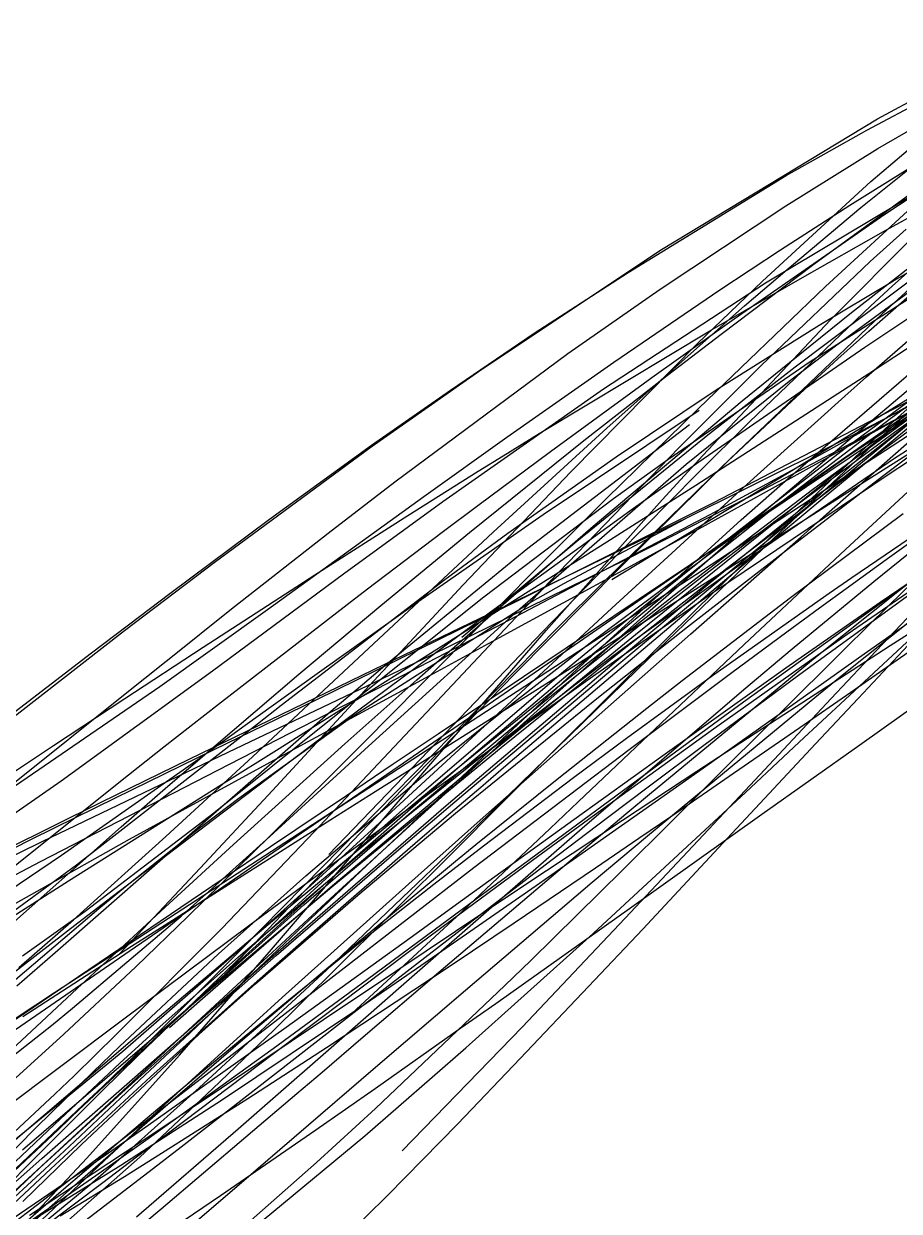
# Model space of a CAD drawing. Header units: metres. Extents: x -663 to 215, y -40 to 703.
# Drawn here: x -35 to 15.7, y 237.5 to 306.4 of the extents above; entities that cross this region are included whole.
import ezdxf

# ---------------------------------------------------------------- set-up
doc = ezdxf.new("R2010")
doc.units = ezdxf.units.M

msp = doc.modelspace()

# ---------------------------------------------------------------- linework, layer by layer
for p, q in [((14.477, 300.846, -2429.561), (24.753, 306.355, -2429.055)), ((14.489, 299.112, -2417.095), (25.084, 305.281, -2415.433)), ((13.859, 300.188, -2428.163), (21.086, 304.026, -2427.695)), ((14.093, 297.212, -2459.629), (21.592, 303.593, -2457.129)), ((14.901, 295.309, -2454.097), (25.014, 302.01, -2452.949)), ((1.954, 293.269, -2429.976), (14.477, 300.846, -2429.561)), ((12.881, 295.84, -2419.75), (20.798, 300.771, -2417.624)), ((13.519, 295.696, -2463.112), (19.25, 300.31, -2461.843)), ((9.188, 297.555, -2428.435), (13.859, 300.188, -2428.163)), ((9.167, 295.8, -2417.896), (14.489, 299.112, -2417.095)), ((10.787, 292.415, -2457.78), (19.883, 299.062, -2458.044)), ((0.009, 291.938, -2428.873), (9.188, 297.555, -2428.435)), ((7.804, 291.435, -2461.026), (14.093, 297.212, -2459.629)), ((7.983, 291.335, -2416.829), (17.213, 296.846, -2414.055)), ((11.468, 291.116, -2465.241), (16.927, 296.135, -2464.012)), ((15.363, 291.433, -2405.457), (24.14, 296.463, -2403.431)), ((1.875, 290.965, -2418.935), (9.167, 295.8, -2417.896)), ((8.851, 293.245, -2420.811), (12.881, 295.84, -2419.75)), ((9.232, 292.109, -2463.744), (13.519, 295.696, -2463.112)), ((14.824, 294.304, -2439.696), (17.687, 295.889, -2439.451)), ((6.16, 289.236, -2454.089), (14.901, 295.309, -2454.097)), ((10.13, 291.649, -2440.026), (14.824, 294.304, -2439.696)), ((11.746, 289.179, -2471.603), (16.679, 294.125, -2470.719)), ((12.975, 289.602, -2454.412), (19.306, 294.565, -2454.049)), ((14.055, 292.561, -2460.715), (16.139, 294.451, -2460.183)), ((14.727, 289.522, -2467.643), (19.569, 293.956, -2466.882)), ((-8.474, 286.334, -2430.137), (1.954, 293.269, -2429.976)), ((5.331, 290.925, -2421.717), (8.851, 293.245, -2420.811)), ((9.699, 286.454, -2459.77), (18.644, 293.194, -2460.362)), ((14.3, 286.288, -2438.967), (24.305, 292.843, -2437.471)), ((15.337, 291.142, -2461.09), (17.687, 293.256, -2460.494)), ((5.411, 288.362, -2457.164), (10.787, 292.415, -2457.78)), ((6.757, 289.994, -2463.984), (9.232, 292.109, -2463.744)), ((7.739, 286.529, -2461.712), (14.055, 292.561, -2460.715)), ((13.978, 288.533, -2464.311), (18.563, 292.567, -2463.252)), ((-5.429, 288.408, -2429.082), (0.009, 291.938, -2428.873)), ((-1.422, 285.193, -2419.597), (7.983, 291.335, -2416.829)), ((4.031, 287.811, -2461.544), (7.804, 291.435, -2461.026)), ((6.766, 289.711, -2440.213), (10.13, 291.649, -2440.026)), ((11.095, 288.871, -2406.565), (15.363, 291.433, -2405.457)), ((13.847, 285.882, -2460.495), (20.228, 291.445, -2458.836)), ((-3.482, 287.229, -2419.651), (1.875, 290.965, -2418.935)), ((-0.819, 286.738, -2423.216), (5.331, 290.925, -2421.717)), ((4.09, 284.05, -2466.038), (11.468, 291.116, -2465.241)), ((12.034, 287.679, -2399.779), (16.496, 290.939, -2397.323)), ((14.085, 289.998, -2461.376), (15.337, 291.142, -2461.09)), ((14.928, 282.86, -2463.752), (23.517, 290.606, -2462.029)), ((-1.199, 282.919, -2463.725), (6.757, 289.994, -2463.984)), ((7.062, 283.264, -2462.265), (14.085, 289.998, -2461.376)), ((10.583, 286.765, -2406.779), (16.484, 290.543, -2405.521)), ((13.739, 287.608, -2457.564), (17.486, 290.098, -2457.06)), ((1.4, 285.842, -2453.71), (6.16, 289.236, -2454.089)), ((4.755, 288.539, -2440.306), (6.766, 289.711, -2440.213)), ((5.917, 281.104, -2468.202), (14.727, 289.522, -2467.643)), ((9.369, 286.713, -2454.45), (12.975, 289.602, -2454.412)), ((15.248, 283.49, -2465.495), (23.27, 289.37, -2464.668)), ((-2.381, 284.265, -2440.44), (4.755, 288.539, -2440.306)), ((4.349, 281.321, -2471.813), (11.746, 289.179, -2471.603)), ((6.841, 286.216, -2407.749), (11.095, 288.871, -2406.565)), ((12.184, 286.923, -2464.653), (13.978, 288.533, -2464.311)), ((14.576, 282.291, -2461.845), (21.861, 288.995, -2459.588)), ((-10.296, 285.116, -2429.227), (-5.429, 288.408, -2429.082)), ((2.308, 285.98, -2456.641), (5.411, 288.362, -2457.164)), ((9.448, 280.114, -2470.304), (18.511, 287.963, -2469.664)), ((12.609, 281.743, -2437.536), (21.124, 288.066, -2436.363)), ((-13.506, 279.784, -2420.783), (-3.482, 287.229, -2419.651)), ((-3.314, 280.375, -2461.477), (4.031, 287.811, -2461.544)), ((4.108, 280.947, -2457.849), (13.739, 287.608, -2457.564)), ((9.349, 285.636, -2401.303), (12.034, 287.679, -2399.779)), ((10.706, 279.356, -2464.166), (21.483, 287.264, -2463.543)), ((12.121, 280.325, -2427.571), (21.449, 287.726, -2426.924)), ((15.204, 282.27, -2437.882), (21.166, 287.157, -2436.974)), ((-7.025, 282.382, -2424.591), (-0.819, 286.738, -2423.216)), ((2.315, 281.085, -2408.89), (10.583, 286.765, -2406.779)), ((2.958, 281.765, -2461.95), (7.739, 286.529, -2461.712)), ((6.627, 284.484, -2454.385), (9.369, 286.713, -2454.45)), ((9.503, 284.467, -2465.052), (12.184, 286.923, -2464.653)), ((10.166, 280.819, -2446.303), (21.134, 286.894, -2445.283)), ((12.808, 282.391, -2445.507), (21.38, 286.784, -2444.738)), ((12.976, 280.589, -2465.091), (21.159, 287.004, -2464.481)), ((15.463, 281.155, -2432.069), (24.574, 287.068, -2430.331)), ((-14.891, 281.828, -2430.137), (-8.474, 286.334, -2430.137)), ((-4.478, 281.554, -2452.756), (1.4, 285.842, -2453.71)), ((-0.623, 283.7, -2456.012), (2.308, 285.98, -2456.641)), ((3.934, 279.602, -2440.071), (14.3, 286.288, -2438.967)), ((5.119, 285.118, -2408.244), (6.841, 286.216, -2407.749)), ((6.05, 283.622, -2459.294), (9.699, 286.454, -2459.77)), ((11.523, 277.908, -2426.033), (20.972, 286.232, -2424.975)), ((12.186, 282.093, -2439.084), (18.876, 286.243, -2438.023)), ((12.585, 284.768, -2460.778), (13.847, 285.882, -2460.495)), ((14.849, 280.171, -2435.561), (22.415, 285.924, -2435.187)), ((-14.875, 281.909, -2429.32), (-10.296, 285.116, -2429.227)), ((-10.734, 278.657, -2422.115), (-1.422, 285.193, -2419.597)), ((-0.684, 281.246, -2409.979), (5.119, 285.118, -2408.244)), ((3.381, 280.822, -2404.742), (9.349, 285.636, -2401.303)), ((4.98, 278.597, -2447.76), (18.229, 285.495, -2447.109)), ((7.041, 277.329, -2467.599), (16.398, 285.249, -2467.28)), ((7.869, 279.131, -2449.482), (18.595, 285.089, -2448.122)), ((14.686, 282.582, -2433.797), (18.9, 285.375, -2433.062)), ((14.922, 282.83, -2446.307), (18.769, 285.512, -2445.868)), ((-2.012, 277.229, -2453.346), (6.627, 284.484, -2454.385)), ((5.498, 280.701, -2465.373), (9.503, 284.467, -2465.052)), ((6.509, 279.296, -2461.677), (12.585, 284.768, -2460.778)), ((12.162, 281.611, -2446.391), (17.355, 284.396, -2445.844)), ((-5.138, 282.586, -2440.438), (-2.381, 284.265, -2440.44)), ((-4.908, 277.899, -2415.834), (4.133, 283.94, -2412.044)), ((-1.231, 278.82, -2466.014), (4.09, 284.05, -2466.038)), ((11.501, 278.996, -2437.529), (17.708, 284.143, -2436.915)), ((12.763, 279.187, -2447.041), (20.507, 284.114, -2446.29)), ((15.322, 281.884, -2445.608), (18.781, 284.148, -2445.262)), ((15.466, 282.671, -2440.032), (17.677, 284.264, -2439.854)), ((-5.806, 275.954, -2414.005), (3.583, 283.118, -2408.599)), ((-2.551, 282.185, -2455.53), (-0.623, 283.7, -2456.012)), ((4.011, 280.249, -2462.403), (7.062, 283.264, -2462.265)), ((4.734, 282.59, -2459.089), (6.05, 283.622, -2459.294)), ((9.101, 278.789, -2465.694), (15.248, 283.49, -2465.495)), ((12.614, 275.873, -2461.184), (20.876, 283.516, -2459.272)), ((12.84, 281.18, -2447.152), (16.452, 283.598, -2446.828)), ((13.537, 280.719, -2463.34), (16.698, 283.054, -2463.132)), ((15.147, 280.263, -2458.022), (19.826, 283.294, -2457.63)), ((-11.827, 278.948, -2425.532), (-7.025, 282.382, -2424.591)), ((-7.808, 276.865, -2462.472), (-1.199, 282.919, -2463.725)), ((-7.223, 281.304, -2440.411), (-5.138, 282.586, -2440.438)), ((-2.961, 276.352, -2457.171), (4.734, 282.59, -2459.089)), ((4.211, 275.382, -2447.108), (14.922, 282.83, -2446.307)), ((6.69, 279.325, -2445.852), (12.808, 282.391, -2445.507)), ((8.143, 276.438, -2464.24), (14.928, 282.86, -2463.752)), ((8.534, 277.518, -2440.275), (15.466, 282.671, -2440.032)), ((12.581, 281.161, -2434.142), (14.686, 282.582, -2433.797)), ((-23.919, 275.168, -2429.915), (-14.891, 281.828, -2430.137)), ((-20.789, 277.621, -2429.356), (-14.875, 281.909, -2429.32)), ((-9.181, 276.855, -2453.235), (-2.551, 282.185, -2455.53)), ((-4.548, 273.985, -2461.072), (2.958, 281.765, -2461.95)), ((5.533, 276.277, -2438.073), (12.609, 281.743, -2437.536)), ((8.849, 276.885, -2463.088), (14.576, 282.291, -2461.845)), ((9.356, 280.351, -2439.499), (12.186, 282.093, -2439.084)), ((12.248, 279.838, -2438.237), (15.204, 282.27, -2437.882)), ((13.518, 280.7, -2445.773), (15.322, 281.884, -2445.608)), ((-8.71, 278.413, -2451.754), (-4.478, 281.554, -2452.756)), ((-8.678, 280.403, -2440.378), (-7.223, 281.304, -2440.411)), ((-6.952, 276.822, -2411.87), (-0.684, 281.246, -2409.979)), ((-0.826, 278.834, -2409.75), (2.315, 281.085, -2408.89)), ((-0.46, 274.813, -2467.986), (5.917, 281.104, -2468.202)), ((1.982, 278.739, -2471.667), (4.349, 281.321, -2471.813)), ((5.164, 275.928, -2435.143), (12.581, 281.161, -2434.142)), ((6.64, 277.023, -2447.544), (12.84, 281.18, -2447.152)), ((7.665, 275.832, -2433.301), (15.463, 281.155, -2432.069)), ((10.329, 280.641, -2446.557), (12.162, 281.611, -2446.391)), ((15.136, 272.62, -2459.79), (24.026, 281.338, -2458.974)), ((-12.757, 277.846, -2440.203), (-8.678, 280.403, -2440.378)), ((-9.552, 273.81, -2460.347), (-3.314, 280.375, -2461.477)), ((-6.091, 272.587, -2409.879), (3.381, 280.822, -2404.742)), ((-1.385, 273.987, -2465.041), (5.498, 280.701, -2465.373)), ((-0.93, 274.126, -2440.681), (9.356, 280.351, -2439.499)), ((0.323, 278.269, -2457.689), (4.108, 280.947, -2457.849)), ((4.764, 273.926, -2464.987), (12.976, 280.589, -2465.091)), ((4.767, 277.898, -2446.586), (10.166, 280.819, -2446.303)), ((4.913, 273.348, -2457.758), (15.147, 280.263, -2458.022)), ((5.271, 275.294, -2446.291), (13.518, 280.7, -2445.773)), ((5.697, 275.179, -2427.717), (12.121, 280.325, -2427.571)), ((5.744, 274.782, -2463.323), (13.537, 280.719, -2463.34)), ((7.036, 278.922, -2446.798), (10.329, 280.641, -2446.557)), ((15.185, 275.438, -2455.839), (22.649, 280.747, -2455.643)), ((-17.378, 276.813, -2421.152), (-13.506, 279.784, -2420.783)), ((-1.22, 276.31, -2440.468), (3.934, 279.602, -2440.071)), ((-0.563, 275.618, -2462.185), (4.011, 280.249, -2462.403)), ((6.164, 274.808, -2438.683), (12.248, 279.838, -2438.237)), ((6.581, 277.582, -2470.344), (9.448, 280.114, -2470.304)), ((9.487, 276.057, -2435.571), (14.849, 280.171, -2435.561)), ((12.99, 274.238, -2432.209), (21.168, 279.812, -2430.845)), ((-20.903, 272.389, -2426.777), (-11.827, 278.948, -2425.532)), ((-0.923, 272.47, -2461.84), (6.509, 279.296, -2461.677)), ((-0.035, 275.328, -2447.041), (7.036, 278.922, -2446.798)), ((2.961, 273.437, -2463.909), (10.706, 279.356, -2464.166)), ((3.451, 277.72, -2445.966), (6.69, 279.325, -2445.852)), ((4.501, 277.275, -2449.844), (7.869, 279.131, -2449.482)), ((5.741, 274.183, -2437.836), (11.501, 278.996, -2437.529)), ((6.719, 275.345, -2447.444), (12.763, 279.187, -2447.041)), ((14.266, 274.015, -2457.906), (20.955, 279.427, -2457.475)), ((-16.496, 274.459, -2423.493), (-10.734, 278.657, -2422.115)), ((-10.764, 276.875, -2451.177), (-8.71, 278.413, -2451.754)), ((-8.359, 273.121, -2411.88), (-0.826, 278.834, -2409.75)), ((-7.966, 272.252, -2456.44), (0.323, 278.269, -2457.689)), ((-6.249, 272.962, -2447.431), (4.98, 278.597, -2447.76)), ((-4.734, 271.171, -2470.177), (1.982, 278.739, -2471.667)), ((-4.378, 275.687, -2465.753), (-1.231, 278.82, -2466.014)), ((3.245, 274.147, -2465.453), (9.101, 278.789, -2465.694)), ((-26.572, 273.307, -2429.276), (-20.789, 277.621, -2429.356)), ((-18.15, 274.406, -2439.788), (-12.757, 277.846, -2440.203)), ((-12.181, 272.837, -2418.461), (-4.908, 277.899, -2415.834)), ((-7.638, 271.378, -2446.343), (4.767, 277.898, -2446.586)), ((-6.401, 272.921, -2445.832), (3.451, 277.72, -2445.966)), ((-3.718, 273.899, -2416.516), (3.324, 277.642, -2412.832)), ((-3.208, 268.673, -2469.297), (6.581, 277.582, -2470.344)), ((4.035, 274.081, -2440.244), (8.534, 277.518, -2440.275)), ((9.442, 273.093, -2435.276), (15.963, 277.964, -2434.579)), ((10.05, 276.608, -2426.167), (11.523, 277.908, -2426.033)), ((10.984, 269.706, -2458.427), (21.413, 278.035, -2457.91)), ((-15.091, 273.595, -2449.666), (-10.764, 276.875, -2451.177)), ((-14.336, 272.619, -2450.893), (-9.181, 276.855, -2453.235)), ((-11.106, 269.315, -2450.923), (-2.012, 277.229, -2453.346)), ((-10.618, 274.137, -2412.952), (-6.952, 276.822, -2411.87)), ((-9.008, 275.756, -2462.169), (-7.808, 276.865, -2462.472)), ((-2.336, 270.998, -2447.727), (6.64, 277.023, -2447.544)), ((0.855, 271.948, -2467.241), (7.041, 277.329, -2467.599)), ((1.925, 275.861, -2450.091), (4.501, 277.275, -2449.844)), ((2.308, 270.594, -2463.787), (8.849, 276.885, -2463.088)), ((15.247, 273.188, -2455.625), (20.972, 277.212, -2455.447)), ((-22.805, 272.553, -2421.547), (-17.378, 276.813, -2421.152)), ((-12.701, 269.058, -2440.755), (-1.22, 276.31, -2440.468)), ((-6.998, 272.997, -2455.828), (-2.961, 276.352, -2457.171)), ((-1.453, 270.664, -2438.18), (5.533, 276.277, -2438.073)), ((6.185, 274.551, -2464.261), (8.143, 276.438, -2464.24)), ((6.985, 273.904, -2426.395), (10.05, 276.608, -2426.167)), ((14.629, 272.81, -2455.751), (20.395, 276.757, -2455.693)), ((-14.102, 269.135, -2418.284), (-5.806, 275.954, -2414.005)), ((-12.068, 267.955, -2463.907), (-4.378, 275.687, -2465.753)), ((-11.832, 273.132, -2461.277), (-9.008, 275.756, -2462.169)), ((-4.922, 271.12, -2461.508), (-0.563, 275.618, -2462.185)), ((-2.183, 270.449, -2435.815), (5.164, 275.928, -2435.143)), ((-0.056, 274.777, -2450.263), (1.925, 275.861, -2450.091)), ((0.162, 270.447, -2434.205), (7.665, 275.832, -2433.301)), ((3.461, 271.378, -2435.288), (9.487, 276.057, -2435.571)), ((6.74, 270.351, -2461.971), (12.614, 275.873, -2461.184)), ((13.372, 269.577, -2458.608), (22.418, 275.952, -2458.552)), ((-29.192, 271.166, -2429.655), (-23.919, 275.168, -2429.915)), ((-11.417, 269.749, -2446.58), (-0.035, 275.328, -2447.041)), ((-7.446, 270.758, -2450.695), (-0.056, 274.777, -2450.263)), ((-6.572, 268.644, -2467.168), (-0.46, 274.813, -2467.986)), ((-5.437, 268.71, -2447.361), (4.211, 275.382, -2447.108)), ((-1.11, 268.756, -2438.754), (6.164, 274.808, -2438.683)), ((-0.304, 270.047, -2462.853), (5.744, 274.782, -2463.323)), ((1.783, 273.009, -2446.437), (5.271, 275.294, -2446.291)), ((3.14, 273.074, -2447.61), (6.719, 275.345, -2447.444)), ((4.304, 274.059, -2427.724), (5.697, 275.179, -2427.717)), ((9.893, 268.589, -2453.141), (18.646, 274.957, -2451.791)), ((11.106, 272.481, -2455.712), (15.185, 275.438, -2455.839)), ((-24.628, 270.204, -2438.978), (-18.15, 274.406, -2439.788)), ((-24.086, 268.837, -2424.883), (-16.496, 274.459, -2423.493)), ((-20.104, 266.834, -2415.316), (-10.618, 274.137, -2412.952)), ((-3.458, 268.64, -2464.545), (3.245, 274.147, -2465.453)), ((0.377, 269.672, -2437.891), (5.741, 274.183, -2437.836)), ((0.719, 271.498, -2440.116), (4.035, 274.081, -2440.244)), ((5.109, 273.508, -2464.243), (6.185, 274.551, -2464.261)), ((11.679, 273.332, -2432.407), (12.99, 274.238, -2432.209)), ((13.681, 269.23, -2457.628), (18.608, 274.432, -2457.366)), ((15.208, 270.298, -2448.056), (22.035, 274.681, -2447.122)), ((-16.289, 272.682, -2449.203), (-15.091, 273.595, -2449.666)), ((-15.502, 267.415, -2458.165), (-9.552, 273.81, -2460.347)), ((-7.782, 270.573, -2460.313), (-4.548, 273.985, -2461.072)), ((-5.669, 272.804, -2417.565), (-3.718, 273.899, -2416.516)), ((-4.052, 271.338, -2464.686), (-1.385, 273.987, -2465.041)), ((-3.37, 268.458, -2463.169), (2.961, 273.437, -2463.909)), ((-0.803, 269.305, -2464.49), (4.764, 273.926, -2464.987)), ((0.434, 270.933, -2427.662), (4.304, 274.059, -2427.724)), ((2.298, 270.752, -2464.057), (5.109, 273.508, -2464.243)), ((3.641, 270.952, -2426.573), (6.985, 273.904, -2426.395)), ((9.531, 270.099, -2457.979), (14.266, 274.015, -2457.906)), ((12.597, 267.17, -2461.428), (19.97, 274.028, -2461.175)), ((12.724, 270.953, -2450.332), (16.506, 273.576, -2449.698)), ((-28.33, 271.981, -2429.232), (-26.572, 273.307, -2429.276)), ((-18.814, 266.613, -2457.858), (-11.832, 273.132, -2461.277)), ((-18.08, 267.154, -2445.99), (-6.249, 272.962, -2447.431)), ((-18.018, 268.679, -2420.179), (-12.181, 272.837, -2418.461)), ((-17.501, 265.825, -2414.2), (-8.359, 273.121, -2411.88)), ((-15.865, 266.268, -2423.199), (-5.669, 272.804, -2417.565)), ((-14.086, 269.215, -2445.304), (-6.401, 272.921, -2445.832)), ((-9.63, 270.779, -2454.809), (-6.998, 272.997, -2455.828)), ((-2.051, 268.495, -2456.84), (4.913, 273.348, -2457.758)), ((-1.532, 270.842, -2446.523), (1.783, 273.009, -2446.437)), ((0.027, 271.101, -2447.703), (3.14, 273.074, -2447.61)), ((3.148, 268.262, -2435.623), (9.442, 273.093, -2435.276)), ((6.708, 267.029, -2455.069), (15.247, 273.188, -2455.625)), ((8.654, 271.217, -2432.818), (11.679, 273.332, -2432.407)), ((9.17, 269, -2455.451), (14.629, 272.81, -2455.751)), ((12.928, 267.597, -2444.137), (20.381, 272.799, -2442.996)), ((-27.138, 267.929, -2427.194), (-20.903, 272.389, -2426.777)), ((-24.047, 271.57, -2421.622), (-22.805, 272.553, -2421.547)), ((-23.737, 266.907, -2445.383), (-16.289, 272.682, -2449.203)), ((-19.083, 268.647, -2448.23), (-14.336, 272.619, -2450.893)), ((-16.507, 265.902, -2453.906), (-7.966, 272.252, -2456.44)), ((-15.041, 264.46, -2413.922), (-6.091, 272.587, -2409.879)), ((-8.313, 265.629, -2460.873), (-0.923, 272.47, -2461.84)), ((9.221, 271.102, -2455.598), (11.106, 272.481, -2455.712)), ((12.629, 270.139, -2459.856), (15.136, 272.62, -2459.79)), ((-31.099, 269.875, -2429.13), (-28.33, 271.981, -2429.232)), ((-25.548, 270.376, -2421.7), (-24.047, 271.57, -2421.622)), ((-14.529, 267.816, -2445.783), (-7.638, 271.378, -2446.343)), ((-11.371, 263.931, -2462.545), (-4.052, 271.338, -2464.686)), ((-4.275, 267.402, -2466.53), (0.855, 271.948, -2467.241)), ((-1.921, 269.41, -2439.946), (0.719, 271.498, -2440.116)), ((-1.705, 267.308, -2434.8), (3.461, 271.378, -2435.288)), ((12.533, 268.652, -2456.96), (16.633, 271.927, -2456.755)), ((-38.344, 264.06, -2428.752), (-29.192, 271.166, -2429.655)), ((-11.057, 268.8, -2450.821), (-7.446, 270.758, -2450.695)), ((-11.003, 265.182, -2447.454), (-2.336, 270.998, -2447.727)), ((-10.708, 264.276, -2467.644), (-4.734, 271.171, -2470.177)), ((-10.588, 265.206, -2459.803), (-4.922, 271.12, -2461.508)), ((-10.333, 264.556, -2447.498), (0.027, 271.101, -2447.703)), ((-8.194, 266.496, -2446.491), (-1.532, 270.842, -2446.523)), ((-5.807, 265.84, -2427.319), (0.434, 270.933, -2427.662)), ((-4.362, 264.115, -2462.738), (2.298, 270.752, -2464.057)), ((-3.73, 268.798, -2438.144), (-1.453, 270.664, -2438.18)), ((-0.979, 266.874, -2426.686), (3.641, 270.952, -2426.573)), ((4.833, 265.368, -2451.118), (12.724, 270.953, -2450.332)), ((4.908, 268.553, -2433.246), (8.654, 271.217, -2432.818)), ((6.025, 268.742, -2455.291), (9.221, 271.102, -2455.598)), ((13.359, 267.233, -2457.517), (16.554, 270.631, -2457.37)), ((-29.245, 267.416, -2421.809), (-25.548, 270.376, -2421.7)), ((-29.166, 267.229, -2438.21), (-24.628, 270.204, -2438.978)), ((-11.378, 266.747, -2459.09), (-7.782, 270.573, -2460.313)), ((-7.345, 264.394, -2461.656), (-0.304, 270.047, -2462.853)), ((-7.185, 266.552, -2436.06), (-2.183, 270.449, -2435.815)), ((-1.043, 269.565, -2434.331), (0.162, 270.447, -2434.205)), ((0.546, 268.889, -2463.877), (2.308, 270.594, -2463.787)), ((3.397, 267.187, -2462.197), (6.74, 270.351, -2461.971)), ((4.741, 262.291, -2459.125), (12.629, 270.139, -2459.856)), ((6.717, 267.742, -2457.931), (9.531, 270.099, -2457.979)), ((8.652, 266.049, -2448.524), (15.208, 270.298, -2448.056)), ((13.448, 264.547, -2439.327), (21.888, 270.54, -2438.585)), ((-36.288, 265.893, -2428.794), (-31.099, 269.875, -2429.13)), ((-15.98, 267.549, -2446.162), (-11.417, 269.749, -2446.58)), ((-12.248, 268.309, -2450.552), (-11.106, 269.315, -2450.923)), ((-10.534, 261.024, -2462.359), (-0.803, 269.305, -2464.49)), ((-8.036, 264.241, -2434.786), (-1.043, 269.565, -2434.331)), ((-7.072, 263.343, -2437.536), (0.377, 269.672, -2437.891)), ((-4.11, 267.658, -2439.757), (-1.921, 269.41, -2439.946)), ((1.246, 261.671, -2457.948), (10.984, 269.706, -2458.427)), ((11.376, 268.165, -2458.543), (13.372, 269.577, -2458.608)), ((-32.87, 262.457, -2425.553), (-24.086, 268.837, -2424.883)), ((-26.68, 262.137, -2442.619), (-19.083, 268.647, -2448.23)), ((-25.448, 263.717, -2443.58), (-14.086, 269.215, -2445.304)), ((-22.199, 265.674, -2421.152), (-18.018, 268.679, -2420.179)), ((-19.894, 264.008, -2450.717), (-11.057, 268.8, -2450.821)), ((-18.791, 265.231, -2440.632), (-12.701, 269.058, -2440.755)), ((-15.396, 268.047, -2418.91), (-14.102, 269.135, -2418.284)), ((-13.646, 261.368, -2465.31), (-6.572, 268.644, -2467.168)), ((-13.319, 263.284, -2447.184), (-5.437, 268.71, -2447.361)), ((-12.209, 260.285, -2466.856), (-3.208, 268.673, -2469.297)), ((-12.08, 261.65, -2437.438), (-3.73, 268.798, -2438.144)), ((-9.519, 261.675, -2438.149), (-1.11, 268.756, -2438.754)), ((-9.207, 263.769, -2463.181), (-3.458, 268.64, -2464.545)), ((-2.655, 265.778, -2463.859), (0.546, 268.889, -2463.877)), ((0.072, 264.278, -2454.301), (6.025, 268.742, -2455.291)), ((2.032, 263.928, -2454.449), (9.17, 269, -2455.451)), ((4.407, 264.523, -2453.629), (9.893, 268.589, -2453.141)), ((10.846, 267.292, -2457.008), (12.533, 268.652, -2456.96)), ((11.79, 267.223, -2457.652), (13.681, 269.23, -2457.628)), ((-35.511, 262.185, -2426.835), (-27.138, 267.929, -2427.194)), ((-17.085, 266.612, -2419.696), (-15.396, 268.047, -2418.91)), ((-16.411, 264.603, -2448.916), (-12.248, 268.309, -2450.552)), ((-15.318, 264.685, -2462.753), (-12.068, 267.955, -2463.907)), ((-11.06, 262.245, -2461.437), (-3.37, 268.458, -2463.169)), ((-8.818, 263.671, -2455.246), (-2.051, 268.495, -2456.84)), ((-0.082, 264.924, -2433.649), (4.908, 268.553, -2433.246)), ((1.107, 266.676, -2435.679), (3.148, 268.262, -2435.623)), ((4.384, 263.216, -2457.881), (11.376, 268.165, -2458.543)), ((-35.572, 262.353, -2421.652), (-29.245, 267.416, -2421.809)), ((-33.305, 264.499, -2437.337), (-29.166, 267.229, -2438.21)), ((-23.184, 264.111, -2445.062), (-15.98, 267.549, -2446.162)), ((-20.616, 261.886, -2455.327), (-15.502, 267.415, -2458.165)), ((-17.497, 266.291, -2445.446), (-14.529, 267.816, -2445.783)), ((-12.173, 260.265, -2464.444), (-4.275, 267.402, -2466.53)), ((-9.99, 260.586, -2433.41), (-1.705, 267.308, -2434.8)), ((-5.802, 266.289, -2439.581), (-4.11, 267.658, -2439.757)), ((-2.657, 259.708, -2456.941), (6.717, 267.742, -2457.931)), ((1.146, 259.269, -2456.477), (10.846, 267.292, -2457.008)), ((2.325, 266.171, -2462.239), (3.397, 267.187, -2462.197)), ((7.091, 262.211, -2457.396), (11.79, 267.223, -2457.652)), ((9.978, 265.548, -2444.484), (12.928, 267.597, -2444.137)), ((10.885, 264.59, -2457.526), (13.359, 267.233, -2457.517)), ((-26.911, 264.419, -2443.435), (-23.737, 266.907, -2445.383)), ((-24.657, 260.004, -2422.479), (-17.085, 266.612, -2419.696)), ((-24.026, 264.25, -2444.861), (-18.08, 267.154, -2445.99)), ((-21.778, 263.852, -2456.027), (-18.814, 266.613, -2457.858)), ((-21.472, 265.766, -2415.618), (-20.104, 266.834, -2415.316)), ((-17.14, 260.68, -2445.973), (-8.194, 266.496, -2446.491)), ((-16.657, 261.123, -2456.441), (-11.378, 266.747, -2459.09)), ((-10.938, 263.531, -2436.099), (-7.185, 266.552, -2436.06)), ((-4.094, 262.558, -2435.59), (1.107, 266.676, -2435.679)), ((-3.687, 264.482, -2426.692), (-0.979, 266.874, -2426.686)), ((5.34, 266.034, -2454.923), (6.708, 267.029, -2455.069)), ((9.944, 264.694, -2461.347), (12.597, 267.17, -2461.428)), ((-24.009, 260.602, -2415.438), (-17.501, 265.825, -2414.2)), ((-23.781, 263.075, -2444.433), (-17.497, 266.291, -2445.446)), ((-22.559, 261.452, -2426.811), (-15.865, 266.268, -2423.199)), ((-17.87, 264.881, -2453.421), (-16.507, 265.902, -2453.906)), ((-12.438, 260.761, -2438.487), (-5.802, 266.289, -2439.581)), ((-7.393, 264.539, -2427.201), (-5.807, 265.84, -2427.319)), ((-3.722, 259.361, -2453.039), (5.34, 266.034, -2454.923)), ((-2.88, 261.23, -2462.033), (2.325, 266.171, -2462.239)), ((3.994, 263.006, -2448.582), (8.652, 266.049, -2448.524)), ((-29.631, 259.393, -2416.76), (-21.472, 265.766, -2415.618)), ((-25.078, 263.602, -2421.679), (-22.199, 265.674, -2421.152)), ((-20.221, 264.333, -2440.578), (-18.791, 265.231, -2440.632)), ((-17.346, 258.175, -2456.411), (-10.588, 265.206, -2459.803)), ((-13.956, 260.425, -2459.33), (-8.313, 265.629, -2460.873)), ((-13.607, 263.434, -2447.301), (-11.003, 265.182, -2447.454)), ((-6.182, 262.344, -2463.581), (-2.655, 265.778, -2463.859)), ((-2.278, 260.228, -2451.205), (4.833, 265.368, -2451.118)), ((6.133, 262.893, -2444.8), (9.978, 265.548, -2444.484)), ((-34.83, 263.49, -2436.979), (-33.305, 264.499, -2437.337)), ((-24.014, 260.235, -2450.595), (-17.87, 264.881, -2453.421)), ((-22.866, 258.758, -2445.492), (-16.411, 264.603, -2448.916)), ((-20.772, 259.232, -2415.963), (-15.041, 264.46, -2413.922)), ((-20.753, 259.26, -2460.045), (-15.318, 264.685, -2462.753)), ((-15.016, 261.599, -2447.216), (-10.333, 264.556, -2447.498)), ((-8.736, 260.015, -2426.532), (-3.687, 264.482, -2426.692)), ((-8.595, 263.549, -2427.1), (-7.393, 264.539, -2427.201)), ((-3.159, 262.646, -2433.81), (-0.082, 264.924, -2433.649)), ((1.252, 262.16, -2453.773), (4.407, 264.523, -2453.629)), ((6.039, 259.399, -2457.185), (10.885, 264.59, -2457.526)), ((6.822, 261.779, -2461.082), (9.944, 264.694, -2461.347)), ((7.775, 260.511, -2439.537), (13.448, 264.547, -2439.327)), ((-33.965, 258.941, -2442.222), (-23.184, 264.111, -2445.062)), ((-29.681, 261.483, -2443.445), (-24.026, 264.25, -2444.861)), ((-29.421, 262.437, -2441.716), (-26.911, 264.419, -2443.435)), ((-28.897, 259.073, -2449.997), (-19.894, 264.008, -2450.717)), ((-26.806, 259.219, -2452.102), (-21.778, 263.852, -2456.027)), ((-23.567, 262.233, -2440.383), (-20.221, 264.333, -2440.578)), ((-18.813, 256.345, -2458.723), (-11.371, 263.931, -2462.545)), ((-15.909, 258.215, -2464.374), (-10.708, 264.276, -2467.644)), ((-15.321, 258.385, -2434.748), (-8.036, 264.241, -2434.786)), ((-14.549, 258.475, -2459.605), (-7.345, 264.394, -2461.656)), ((-11.241, 262.022, -2462.585), (-9.207, 263.769, -2463.181)), ((-8.056, 260.408, -2461.593), (-4.362, 264.115, -2462.738)), ((-6.837, 259.019, -2452.478), (0.072, 264.278, -2454.301)), ((-3.136, 260.215, -2453.316), (2.032, 263.928, -2454.449)), ((-43.139, 257.985, -2434.348), (-34.83, 263.49, -2436.979)), ((-34.072, 257.783, -2441.798), (-23.781, 263.075, -2444.433)), ((-32.851, 258.135, -2422.174), (-25.078, 263.602, -2421.679)), ((-30.554, 261.219, -2442.49), (-25.448, 263.717, -2443.58)), ((-20.223, 258.545, -2446.679), (-13.319, 263.284, -2447.184)), ((-18.676, 256.942, -2435.484), (-10.938, 263.531, -2436.099)), ((-17.123, 256.38, -2425.905), (-8.595, 263.549, -2427.1)), ((-16.321, 261.612, -2447.089), (-13.607, 263.434, -2447.301)), ((-11.078, 262.045, -2454.587), (-8.818, 263.671, -2455.246)), ((-8.537, 262.092, -2437.427), (-7.072, 263.343, -2437.536)), ((-3.18, 257.885, -2456.509), (4.384, 263.216, -2457.881)), ((-38.365, 258.638, -2425.353), (-32.87, 262.457, -2425.553)), ((-35.529, 257.551, -2436.556), (-29.421, 262.437, -2441.716)), ((-8.808, 258.753, -2435.242), (-4.094, 262.558, -2435.59)), ((-8.372, 258.691, -2433.841), (-3.159, 262.646, -2433.81)), ((-0.32, 260.168, -2448.388), (3.994, 263.006, -2448.582)), ((2.542, 260.427, -2444.954), (6.133, 262.893, -2444.8)), ((-32.433, 256.646, -2439.296), (-23.567, 262.233, -2440.383)), ((-29.388, 259.786, -2440.306), (-26.68, 262.137, -2442.619)), ((-24.799, 257.388, -2452.268), (-20.616, 261.886, -2455.327)), ((-19.006, 255.666, -2458.538), (-11.06, 262.245, -2461.437)), ((-17.83, 257.115, -2451.919), (-11.078, 262.045, -2454.587)), ((-16.138, 257.734, -2460.714), (-11.241, 262.022, -2462.585)), ((-13.415, 258.362, -2437.648), (-9.519, 261.675, -2438.149)), ((-10.535, 260.38, -2437.245), (-8.537, 262.092, -2437.427)), ((-9.619, 259.001, -2463.038), (-6.182, 262.344, -2463.581)), ((-1.174, 260.331, -2453.802), (1.252, 262.16, -2453.773)), ((-0.157, 254.486, -2456.106), (7.091, 262.211, -2457.396)), ((-0.004, 260.629, -2457.839), (1.246, 261.671, -2457.948)), ((2.463, 260.026, -2458.749), (4.741, 262.291, -2459.125)), ((4.988, 260.069, -2460.852), (6.822, 261.779, -2461.082)), ((-36.038, 258.494, -2441.002), (-30.554, 261.219, -2442.49)), ((-33.249, 259.727, -2442.38), (-29.681, 261.483, -2443.445)), ((-25.195, 259.453, -2428.185), (-22.559, 261.452, -2426.811)), ((-20.731, 258.647, -2446.604), (-16.321, 261.612, -2447.089)), ((-20.072, 254.683, -2462.69), (-13.646, 261.368, -2465.31)), ((-18.871, 253.798, -2459.207), (-10.534, 261.024, -2462.359)), ((-18.176, 259.509, -2455.546), (-16.657, 261.123, -2456.441)), ((-17.219, 260.208, -2447.038), (-15.016, 261.599, -2447.216)), ((-15.28, 258.829, -2437.006), (-12.08, 261.65, -2437.438)), ((-4.499, 259.694, -2461.887), (-2.88, 261.23, -2462.033)), ((-31.484, 254.902, -2416.075), (-24.009, 260.602, -2415.438)), ((-26.199, 254.787, -2444.783), (-17.14, 260.68, -2445.973)), ((-18.795, 255.27, -2436.894), (-12.438, 260.761, -2438.487)), ((-18.382, 256.385, -2457.574), (-13.956, 260.425, -2459.33)), ((-15.665, 255.832, -2432.053), (-9.99, 260.586, -2433.41)), ((-12.328, 258.839, -2437.049), (-10.535, 260.38, -2437.245)), ((-9.4, 259.057, -2461.106), (-8.056, 260.408, -2461.593)), ((-4.058, 258.141, -2453.727), (-1.174, 260.331, -2453.802)), ((-3.433, 257.751, -2457.418), (-0.004, 260.629, -2457.839)), ((0.086, 255.043, -2439.282), (7.775, 260.511, -2439.537)), ((0.641, 259.126, -2444.983), (2.542, 260.427, -2444.954)), ((-36.466, 253.516, -2432.749), (-29.388, 259.786, -2440.306)), ((-34.624, 259.049, -2441.936), (-33.249, 259.727, -2442.38)), ((-33.209, 252.497, -2424.127), (-24.657, 260.004, -2422.479)), ((-29.912, 255.738, -2447.04), (-24.014, 260.235, -2450.595)), ((-20.575, 258.085, -2446.685), (-17.219, 260.208, -2447.038)), ((-17.009, 255.842, -2462.626), (-12.173, 260.265, -2464.444)), ((-15.131, 257.541, -2465.8), (-12.209, 260.285, -2466.856)), ((-12.71, 256.486, -2426.266), (-8.736, 260.015, -2426.532)), ((-9.923, 254.585, -2460.877), (-4.499, 259.694, -2461.887)), ((-9.585, 255.554, -2451.285), (-3.136, 260.215, -2453.316)), ((-6.989, 255.946, -2456.167), (-2.657, 259.708, -2456.941)), ((-5.539, 257.844, -2451.054), (-2.278, 260.228, -2451.205)), ((-4.715, 257.258, -2447.901), (-0.32, 260.168, -2448.388)), ((-2.242, 253.397, -2459.057), (4.988, 260.069, -2460.852)), ((-0.274, 257.31, -2458.144), (2.463, 260.026, -2458.749)), ((-41.637, 255.169, -2439.279), (-33.965, 258.941, -2442.222)), ((-40.931, 255.886, -2439.439), (-34.624, 259.049, -2441.936)), ((-38.016, 253.945, -2448.441), (-28.897, 259.073, -2449.997)), ((-32.16, 254.401, -2446.755), (-26.806, 259.219, -2452.102)), ((-31.984, 257.578, -2416.953), (-29.631, 259.393, -2416.76)), ((-29.131, 256.321, -2430.1), (-25.195, 259.453, -2428.185)), ((-25.499, 254.6, -2456.924), (-20.753, 259.26, -2460.045)), ((-24.281, 256.065, -2416.962), (-20.772, 259.232, -2415.963)), ((-23.543, 253.893, -2451.449), (-18.176, 259.509, -2455.546)), ((-17.458, 251.495, -2460.463), (-9.619, 259.001, -2463.038)), ((-14.203, 254.249, -2458.829), (-9.4, 259.057, -2461.106)), ((-11.234, 253.805, -2450.519), (-3.722, 259.361, -2453.039)), ((-8.925, 257.42, -2451.818), (-6.837, 259.019, -2452.478)), ((-2.072, 256.569, -2456.11), (1.146, 259.269, -2456.477)), ((-1.877, 257.411, -2444.948), (0.641, 259.126, -2444.983)), ((0.859, 253.86, -2456.316), (6.039, 259.399, -2457.185)), ((-26.831, 255.128, -2442.899), (-22.866, 258.758, -2445.492)), ((-25.046, 255.236, -2446.108), (-20.223, 258.545, -2446.679)), ((-23.536, 256.76, -2446.217), (-20.731, 258.647, -2446.604)), ((-21.803, 252.848, -2435.628), (-15.28, 258.829, -2437.006)), ((-20.618, 253.93, -2434.302), (-15.321, 258.385, -2434.748)), ((-20.394, 252.324, -2436.175), (-13.415, 258.362, -2437.648)), ((-17.172, 256.297, -2458.681), (-14.549, 258.475, -2459.605)), ((-16.18, 255.499, -2436.494), (-12.328, 258.839, -2437.049)), ((-11.257, 256.463, -2433.742), (-8.372, 258.691, -2433.841)), ((-9.988, 257.792, -2435.124), (-8.808, 258.753, -2435.242)), ((-43.729, 252.693, -2438.089), (-34.072, 257.783, -2441.798)), ((-38.428, 252.846, -2416.847), (-31.984, 257.578, -2416.953)), ((-37.522, 254.983, -2421.947), (-32.851, 258.135, -2422.174)), ((-23.597, 249.547, -2461.314), (-15.131, 257.541, -2465.8)), ((-22.95, 256.581, -2446.382), (-20.575, 258.085, -2446.685)), ((-20.672, 252.672, -2460.365), (-15.909, 258.215, -2464.374)), ((-17.323, 256.686, -2460.204), (-16.138, 257.734, -2460.714)), ((-10.96, 251.359, -2455.78), (-3.433, 257.751, -2457.418)), ((-10.928, 257.024, -2435.016), (-9.988, 257.792, -2435.124)), ((-10.272, 254.345, -2450.502), (-5.539, 257.844, -2451.054)), ((-7.591, 255.437, -2453.453), (-4.058, 258.141, -2453.727)), ((-5.327, 256.379, -2456.026), (-3.18, 257.885, -2456.509)), ((-28.114, 253.863, -2449.323), (-24.799, 257.388, -2452.268)), ((-23.744, 252.414, -2434.545), (-18.676, 256.942, -2435.484)), ((-21.918, 254.102, -2449.902), (-17.83, 257.115, -2451.919)), ((-16.622, 251.48, -2448.517), (-8.925, 257.42, -2451.818)), ((-15.472, 253.257, -2434.24), (-10.928, 257.024, -2435.016)), ((-8.242, 254.911, -2447.287), (-4.715, 257.258, -2447.901)), ((-6.603, 254.217, -2444.604), (-1.877, 257.411, -2444.948)), ((-5.634, 252.044, -2456.387), (-0.274, 257.31, -2458.144)), ((-36.585, 254.013, -2438.559), (-32.433, 256.646, -2439.296)), ((-31.872, 251.115, -2444.44), (-23.536, 256.76, -2446.217)), ((-30.68, 255.056, -2430.811), (-29.131, 256.321, -2430.1)), ((-27.482, 253.697, -2445.628), (-22.95, 256.581, -2446.382)), ((-24.522, 249.966, -2424.278), (-17.123, 256.38, -2425.905)), ((-23.994, 250.553, -2455.456), (-17.172, 256.297, -2458.681)), ((-22.469, 252.635, -2456.28), (-18.813, 256.345, -2458.723)), ((-22.227, 252.923, -2455.612), (-18.382, 256.385, -2457.574)), ((-20.059, 249.89, -2425.308), (-12.71, 256.486, -2426.266)), ((-18.761, 255.409, -2459.537), (-17.323, 256.686, -2460.204)), ((-15.118, 253.421, -2433.416), (-11.257, 256.463, -2433.742)), ((-12.266, 251.565, -2453.913), (-5.327, 256.379, -2456.026)), ((-3.933, 254.998, -2455.842), (-2.072, 256.569, -2456.11)), ((-31.903, 254.215, -2445.682), (-29.912, 255.738, -2447.04)), ((-25.915, 254.607, -2417.361), (-24.281, 256.065, -2416.962)), ((-23.951, 249.435, -2458.969), (-17.009, 255.842, -2462.626)), ((-21.602, 250.674, -2430.164), (-15.665, 255.832, -2432.053)), ((-20.605, 254.331, -2457.854), (-19.006, 255.666, -2458.538)), ((-18.942, 253.085, -2436), (-16.18, 255.499, -2436.494)), ((-13.153, 250.551, -2454.523), (-6.989, 255.946, -2456.167)), ((-12.627, 253.353, -2450.124), (-9.585, 255.554, -2451.285)), ((-36.8, 249.841, -2432.958), (-30.68, 255.056, -2430.811)), ((-35.114, 252.307, -2416.089), (-31.484, 254.902, -2416.075)), ((-33.246, 250.18, -2443.288), (-26.199, 254.787, -2444.783)), ((-29.476, 252.193, -2445.382), (-25.046, 255.236, -2446.108)), ((-28.169, 253.898, -2441.946), (-26.831, 255.128, -2442.899)), ((-25.724, 249.056, -2434.345), (-18.795, 255.27, -2436.894)), ((-21.97, 252.525, -2457.818), (-18.761, 255.409, -2459.537)), ((-15.52, 249.304, -2451.838), (-7.591, 255.437, -2453.453)), ((-13.465, 251.42, -2445.881), (-8.242, 254.911, -2447.287)), ((-9.424, 250.318, -2454.666), (-3.933, 254.998, -2455.842)), ((-7.665, 249.55, -2438.279), (0.086, 255.043, -2439.282)), ((-38.238, 249.35, -2440.314), (-31.903, 254.215, -2445.682)), ((-35.316, 251.628, -2443.051), (-32.16, 254.401, -2446.755)), ((-32.215, 249.266, -2418.215), (-25.915, 254.607, -2417.361)), ((-29.239, 248.649, -2445.117), (-21.918, 254.102, -2449.902)), ((-28.543, 251.665, -2454.547), (-25.499, 254.6, -2456.924)), ((-27.663, 248.364, -2453.904), (-20.605, 254.331, -2457.854)), ((-23.729, 250.864, -2460.799), (-20.072, 254.683, -2462.69)), ((-19.048, 249.459, -2455.801), (-14.203, 254.249, -2458.829)), ((-16.263, 248.724, -2458.769), (-9.923, 254.585, -2460.877)), ((-12.811, 252.456, -2450.067), (-10.272, 254.345, -2450.502)), ((-10.196, 251.809, -2444.123), (-6.603, 254.217, -2444.604)), ((-6.138, 248.174, -2454.25), (-0.157, 254.486, -2456.106)), ((-31.939, 250.413, -2438.872), (-28.169, 253.898, -2441.946)), ((-29.669, 247.735, -2445.132), (-23.543, 253.893, -2451.449)), ((-29.518, 252.384, -2447.951), (-28.114, 253.863, -2449.323)), ((-28.783, 252.866, -2445.383), (-27.482, 253.697, -2445.628)), ((-27.483, 246.256, -2454.241), (-18.871, 253.798, -2459.207)), ((-22.581, 252.241, -2434.044), (-20.618, 253.93, -2434.302)), ((-19.685, 249.739, -2432.688), (-15.118, 253.421, -2433.416)), ((-15.11, 250.943, -2448.88), (-11.234, 253.805, -2450.519)), ((-2.281, 250.52, -2455.554), (0.859, 253.86, -2456.316)), ((-35.095, 248.796, -2443.793), (-28.783, 252.866, -2445.383)), ((-29.296, 246.779, -2450.572), (-22.227, 252.923, -2455.612)), ((-28.419, 246.508, -2433.488), (-21.803, 252.848, -2435.628)), ((-22.325, 247.449, -2432.229), (-15.472, 253.257, -2434.24)), ((-20.845, 251.411, -2435.61), (-18.942, 253.085, -2436)), ((-19.816, 248.175, -2446.504), (-12.627, 253.353, -2450.124)), ((-9.391, 246.969, -2456.087), (-2.242, 253.397, -2459.057)), ((-35.431, 250.562, -2424.349), (-33.209, 252.497, -2424.127)), ((-32.041, 250.429, -2444.873), (-29.476, 252.193, -2445.382)), ((-29.483, 247.043, -2432.633), (-23.744, 252.414, -2434.545)), ((-28.927, 246.136, -2452.794), (-21.97, 252.525, -2457.818)), ((-27.954, 247.154, -2451.564), (-22.469, 252.635, -2456.28)), ((-27.484, 247.877, -2432.954), (-22.581, 252.241, -2434.044)), ((-26.006, 246.552, -2454.454), (-20.672, 252.672, -2460.365)), ((-25.027, 248.244, -2434.812), (-20.394, 252.324, -2436.175)), ((-17.932, 248.614, -2448.716), (-12.811, 252.456, -2450.067)), ((-7.133, 250.582, -2455.806), (-5.634, 252.044, -2456.387)), ((-32.706, 247.756, -2450.663), (-28.543, 251.665, -2454.547)), ((-24.863, 244.647, -2456.427), (-17.458, 251.495, -2460.463)), ((-22.957, 246.575, -2444.916), (-16.622, 251.48, -2448.517)), ((-21.847, 250.525, -2435.388), (-20.845, 251.411, -2435.61)), ((-17.652, 248.613, -2444.328), (-13.465, 251.42, -2445.881)), ((-15.485, 249.355, -2452.731), (-12.266, 251.565, -2453.913)), ((-15.352, 247.608, -2454.43), (-10.96, 251.359, -2455.78)), ((-11.392, 251.01, -2443.926), (-10.196, 251.809, -2444.123)), ((-36.746, 247.789, -2443.024), (-31.872, 251.115, -2444.44)), ((-24.881, 247.745, -2428.918), (-21.602, 250.674, -2430.164)), ((-18.379, 248.539, -2447.273), (-15.11, 250.943, -2448.88)), ((-17.483, 246.998, -2442.344), (-11.392, 251.01, -2443.926)), ((-38.945, 246.421, -2441.593), (-33.246, 250.18, -2443.288)), ((-36.391, 247.428, -2443.781), (-32.041, 250.429, -2444.873)), ((-34.888, 247.675, -2436.13), (-31.939, 250.413, -2438.872)), ((-27.683, 245.283, -2433.676), (-21.847, 250.525, -2435.388)), ((-26.593, 248.143, -2423.735), (-24.522, 249.966, -2424.278)), ((-25.632, 249.166, -2454.571), (-23.994, 250.553, -2455.456)), ((-15.202, 248.753, -2453.868), (-13.153, 250.551, -2454.523)), ((-14.641, 243.461, -2451.683), (-7.133, 250.582, -2455.806)), ((-14.638, 245.84, -2453.05), (-9.424, 250.318, -2454.666)), ((-6.237, 246.347, -2454.264), (-2.281, 250.52, -2455.554)), ((-26.152, 244.331, -2424.041), (-20.059, 249.89, -2425.308)), ((-25.754, 247.766, -2457.873), (-23.951, 249.435, -2458.969)), ((-25.723, 247.54, -2459.98), (-23.597, 249.547, -2461.314)), ((-24.825, 245.491, -2431.304), (-19.685, 249.739, -2432.688)), ((-23.515, 243.982, -2448.804), (-15.485, 249.355, -2452.731)), ((-21.752, 244.462, -2449.621), (-15.52, 249.304, -2451.838)), ((-20.515, 248.022, -2454.771), (-19.048, 249.459, -2455.801)), ((-9.68, 248.126, -2437.916), (-7.665, 249.55, -2438.279)), ((-36.387, 243.281, -2438.831), (-29.239, 248.649, -2445.117)), ((-33.432, 248.269, -2418.313), (-32.215, 249.266, -2418.215)), ((-27.332, 247.591, -2433.657), (-25.724, 249.056, -2434.345)), ((-26.988, 248.014, -2453.791), (-25.632, 249.166, -2454.571)), ((-22.603, 242.271, -2450.555), (-15.202, 248.753, -2453.868)), ((-20.558, 246.635, -2447.826), (-17.932, 248.614, -2448.716)), ((-19.52, 247.361, -2443.519), (-17.652, 248.613, -2444.328)), ((-36.187, 241.068, -2447.135), (-27.663, 248.364, -2453.904)), ((-35.604, 246.549, -2418.389), (-33.432, 248.269, -2418.313)), ((-29.348, 244.369, -2433.172), (-25.027, 248.244, -2434.812)), ((-28.306, 246.891, -2452.988), (-26.988, 248.014, -2453.791)), ((-24.082, 244.584, -2451.88), (-20.515, 248.022, -2454.771)), ((-22.751, 246.074, -2444.764), (-19.816, 248.175, -2446.504)), ((-20.579, 246.928, -2446.075), (-18.379, 248.539, -2447.273)), ((-14.664, 244.621, -2436.658), (-9.68, 248.126, -2437.916)), ((-13.089, 241, -2450.98), (-6.138, 248.174, -2454.25)), ((-39.687, 243.204, -2430.789), (-34.888, 247.675, -2436.13)), ((-36.772, 244.079, -2446.141), (-32.706, 247.756, -2450.663)), ((-33.672, 241.663, -2430.085), (-27.332, 247.591, -2433.657)), ((-32.114, 245.355, -2442.19), (-29.669, 247.735, -2445.132)), ((-31.708, 242.244, -2453.374), (-25.754, 247.766, -2457.873)), ((-31.688, 241.373, -2425.525), (-24.881, 247.745, -2428.918)), ((-29.461, 246.079, -2432.374), (-27.484, 247.877, -2432.954)), ((-27.991, 245.4, -2458.409), (-25.723, 247.54, -2459.98)), ((-26.525, 243.836, -2430.492), (-22.325, 247.449, -2432.229)), ((-25.554, 243.323, -2440.001), (-19.52, 247.361, -2443.519)), ((-17.739, 245.567, -2453.558), (-15.352, 247.608, -2454.43)), ((-36.147, 241.157, -2443.88), (-29.296, 246.779, -2450.572)), ((-33.877, 242.118, -2448.87), (-28.306, 246.891, -2452.988)), ((-33.013, 242.234, -2446.073), (-27.954, 247.154, -2451.564)), ((-31.373, 240.57, -2446.703), (-26.006, 246.552, -2454.454)), ((-31.011, 245.582, -2431.994), (-29.483, 247.043, -2432.633)), ((-27.964, 241.618, -2440.915), (-20.579, 246.928, -2446.075)), ((-27.428, 241.443, -2444.381), (-20.558, 246.635, -2447.826)), ((-27.252, 243.254, -2441.972), (-22.957, 246.575, -2444.916)), ((-22.048, 244.039, -2440.649), (-17.483, 246.998, -2442.344)), ((-15.256, 241.877, -2452.694), (-9.391, 246.969, -2456.087)), ((-33.264, 242.528, -2430.838), (-29.461, 246.079, -2432.374)), ((-31.265, 243.965, -2450.813), (-28.927, 246.136, -2452.794)), ((-30.518, 244.454, -2432.67), (-28.419, 246.508, -2433.488)), ((-28.753, 245.142, -2453.403), (-27.483, 246.256, -2454.241)), ((-27.951, 242.395, -2441.055), (-22.751, 246.074, -2444.764)), ((-21.704, 239.765, -2449.777), (-14.638, 245.84, -2453.05)), ((-9.87, 242.564, -2452.759), (-6.237, 246.347, -2454.264)), ((-34.304, 242.361, -2430.233), (-31.011, 245.582, -2431.994)), ((-33.98, 240.551, -2449.261), (-28.753, 245.142, -2453.403)), ((-33.47, 239.959, -2431.306), (-27.683, 245.283, -2433.676)), ((-33.213, 244.302, -2440.782), (-32.114, 245.355, -2442.19)), ((-29.417, 244.057, -2457.351), (-27.991, 245.4, -2458.409)), ((-28.002, 242.82, -2430.131), (-24.825, 245.491, -2431.304)), ((-19.205, 244.313, -2452.968), (-17.739, 245.567, -2453.558)), ((-34.897, 240.073, -2430.548), (-30.518, 244.454, -2432.67)), ((-28.751, 241.167, -2453.712), (-24.863, 244.647, -2456.427)), ((-28.306, 240.631, -2447.787), (-24.082, 244.584, -2451.88)), ((-25.912, 241.235, -2447.602), (-21.752, 244.462, -2449.621)), ((-18.1, 242.221, -2435.533), (-14.664, 244.621, -2436.658)), ((-35.853, 239.648, -2446.135), (-31.265, 243.965, -2450.813)), ((-35.586, 242.09, -2437.448), (-33.213, 244.302, -2440.782)), ((-34.096, 240.021, -2430.84), (-29.348, 244.369, -2433.172)), ((-32.073, 239.006, -2427.268), (-26.525, 243.836, -2430.492)), ((-31.072, 242.5, -2456.038), (-29.417, 244.057, -2457.351)), ((-29.408, 240.162, -2445.104), (-23.515, 243.982, -2448.804)), ((-27.415, 240.632, -2437.918), (-22.048, 244.039, -2440.649)), ((-27.31, 243.267, -2423.762), (-26.152, 244.331, -2424.041)), ((-22.148, 241.801, -2451.603), (-19.205, 244.313, -2452.968)), ((-33.488, 238.458, -2436.632), (-27.252, 243.254, -2441.972)), ((-30.379, 240.419, -2422.896), (-27.31, 243.267, -2423.762)), ((-28.236, 241.535, -2438.112), (-25.554, 243.323, -2440.001)), ((-18.051, 240.315, -2449.364), (-14.641, 243.461, -2451.683)), ((-35.914, 239.998, -2429.453), (-33.264, 242.528, -2430.838)), ((-32.705, 238.8, -2427.693), (-28.002, 242.82, -2430.131)), ((-32.103, 241.533, -2455.18), (-31.072, 242.5, -2456.038)), ((-31.447, 239.955, -2438.149), (-27.951, 242.395, -2441.055)), ((-13.918, 238.424, -2450.672), (-9.87, 242.564, -2452.759)), ((-39.766, 236.822, -2425.802), (-34.304, 242.361, -2430.233)), ((-37.869, 237.691, -2439.575), (-33.013, 242.234, -2446.073)), ((-37.611, 236.78, -2447.658), (-31.708, 242.244, -2453.374)), ((-35.105, 241.063, -2447.872), (-33.877, 242.118, -2448.87)), ((-28.496, 237.163, -2446.939), (-22.603, 242.271, -2450.555)), ((-27.072, 237.627, -2448.697), (-22.148, 241.801, -2451.603)), ((-23.632, 238.401, -2433.065), (-18.1, 242.221, -2435.533)), ((-21.211, 236.945, -2448.189), (-15.256, 241.877, -2452.694)), ((-35.129, 240.282, -2429.144), (-33.672, 241.663, -2430.085)), ((-35.094, 238.065, -2423.465), (-31.688, 241.373, -2425.525)), ((-34.709, 237.271, -2432.025), (-28.236, 241.535, -2438.112)), ((-33.84, 239.907, -2453.64), (-32.103, 241.533, -2455.18)), ((-31.203, 239.024, -2451.759), (-28.751, 241.167, -2453.712)), ((-30.855, 239.572, -2438.558), (-27.964, 241.618, -2440.915)), ((-28.489, 240.641, -2443.764), (-27.428, 241.443, -2444.381)), ((-27.506, 240.001, -2446.718), (-25.912, 241.235, -2447.602)), ((-37.482, 237.479, -2445.993), (-33.98, 240.551, -2449.261)), ((-36.678, 234.922, -2436.712), (-31.373, 240.57, -2446.703)), ((-35.871, 235.216, -2420.817), (-30.379, 240.419, -2422.896)), ((-34.541, 235.138, -2440.119), (-28.306, 240.631, -2447.787)), ((-30.453, 239.159, -2442.506), (-28.489, 240.641, -2443.764)), ((-29.19, 239.519, -2436.872), (-27.415, 240.632, -2437.918)), ((-40.801, 233.499, -2445.879), (-33.84, 239.907, -2453.64)), ((-39.828, 234.624, -2427.01), (-34.096, 240.021, -2430.84)), ((-37.588, 235.781, -2431.778), (-31.447, 239.955, -2438.149)), ((-36.93, 238.01, -2429.41), (-34.897, 240.073, -2430.548)), ((-36.556, 237.073, -2429.747), (-33.47, 239.959, -2431.306)), ((-36.154, 235.974, -2439.641), (-29.408, 240.162, -2445.104)), ((-32.075, 236.493, -2443.561), (-27.506, 240.001, -2446.718)), ((-24.592, 234.573, -2443.645), (-18.051, 240.315, -2449.364)), ((-23.768, 237.995, -2448.632), (-21.704, 239.765, -2449.777)), ((-38.235, 233.272, -2444.52), (-31.203, 239.024, -2451.759)), ((-37.52, 234.231, -2422.826), (-32.073, 239.006, -2427.268)), ((-34.983, 236.709, -2434.649), (-30.855, 239.572, -2438.558)), ((-33.974, 236.511, -2439.826), (-30.453, 239.159, -2442.506)), ((-32.92, 237.22, -2434.272), (-29.19, 239.519, -2436.872)), ((-37.911, 235.084, -2432.059), (-33.488, 238.458, -2436.632)), ((-36.229, 235.752, -2425.284), (-32.705, 238.8, -2427.693)), ((-29.593, 234.369, -2429.374), (-23.632, 238.401, -2433.065)), ((-21.41, 231.092, -2445.365), (-13.918, 238.424, -2450.672)), ((-33.877, 231.995, -2443.039), (-27.072, 237.627, -2448.697)), ((-29.716, 232.956, -2444.295), (-23.768, 237.995, -2448.632))]:
    msp.add_line(p, q)

doc.saveas('drawing.dxf')
